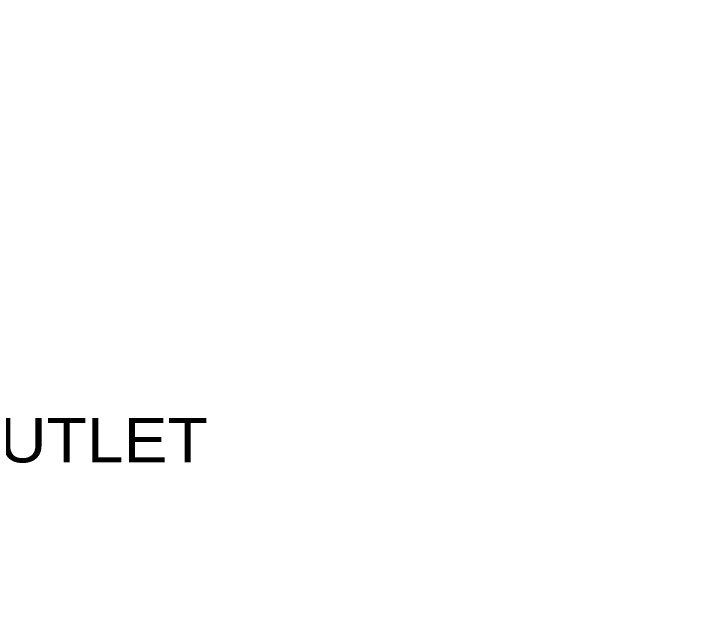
# Model space of a CAD drawing. Header units: millimetres. Extents: x 395 to 3386, y 0 to 2798.
# Drawn here: x 1012.9 to 1377, y 684.3 to 997.6 of the extents above; entities that cross this region are included whole.
import ezdxf
from ezdxf.enums import TextEntityAlignment as Align

# ---------------------------------------------------------------- set-up
doc = ezdxf.new("R2010")
doc.units = ezdxf.units.MM
doc.header["$LTSCALE"] = 217.8
doc.header["$PDMODE"] = 3
doc.header["$PDSIZE"] = 8
doc.layers.get('0').update_dxf_attribs({"linetype": 'CONTINUOUS'})
doc.layers.get('Defpoints').update_dxf_attribs({"linetype": 'CONTINUOUS'})
doc.styles.get("Standard").update_dxf_attribs({"font": 'taile.ttf'})
doc.dimstyles.new('DIMSTYLE_4', dxfattribs={"dimtxt": 23.333333, "dimasz": 23.333333, "dimexe": 1.5, "dimexo": 1, "dimgap": 0.875, "dimtad": 1, "dimdec": 0, "dimdsep": 46, "dimtxsty": 'Standard', "dimblk": '_FILLED', "dimblk1": '_FILLED', "dimblk2": '_FILLED', "dimcen": 0.09, "dimazin": 2, "dimtp": 0.01, "dimtm": 0.01, "dimtfac": 1, "dimtdec": 0, "dimtofl": 0, "dimtmove": 0, "dimatfit": 3, "dimldrblk": '_FILLED', "dimfxl": 1, "dimtolj": 1, "dimarcsym": 0})

# ---------------------------------------------------------------- blocks, each defined once
blk = doc.blocks.new('_FILLED')
at = {"color": 0, "linetype": 'ByBlock'}
blk.add_solid([(0, 0), (-1, 0.214), (-1, -0.214)], dxfattribs=at)
blk = doc.blocks.new('*D120')
at = {"color": 0, "linetype": 'Continuous', "lineweight": -2}
for p, q in [((1215.73, 1281.82), (1737.53, 1281.82)), ((1736.03, 230.85), (1736.03, 1258.49)), ((1401.94, 207.52), (1737.53, 207.52))]:
    blk.add_line(p, q, dxfattribs=at)
at = {"layer": 'Defpoints', "color": 0}
for p in [(1214.73, 1281.82), (1736.03, 1281.82), (1400.94, 207.52)]:
    blk.add_point(p, dxfattribs=at)
at = {"color": 0, "linetype": 'ByBlock', "lineweight": -2, "xscale": 23.3333333333, "yscale": 23.3333333333, "zscale": 23.3333333333}
for p, rotation in [((1736.03, 1281.82), 90), ((1736.03, 207.52), 270)]:
    blk.add_blockref('_FILLED', p, dxfattribs=dict(at, rotation=rotation))
at = {"color": 0, "insert": (1704.05, 746.05), "char_height": 23.333, "attachment_point": 2, "rotation": 90, "line_spacing_factor": 0.9}
blk.add_mtext('\\A1;1074', dxfattribs=at)

msp = doc.modelspace()

# ---------------------------------------------------------------- texts
at = {"linetype": 'Continuous', "width": 1.163814}
msp.add_text('AIR OUTLET', height=23.33333, dxfattribs=at).set_placement((910.9782, 762.3038), (1114.532, 762.3038), align=Align.FIT)

# ---------------------------------------------------------------- dimensions: what is measured, and where the dimension line sits
at = {"linetype": 'Continuous'}
dim = msp.add_linear_dim(base=(1736.0349, 1281.8196), p1=(1400.9404, 207.5196), p2=(1214.7283, 1281.8196), angle=90, dimstyle='DIMSTYLE_4', dxfattribs=at)
dim.commit()
dim.dimension.update_dxf_attribs({"geometry": '*D120', "text_midpoint": (1736.0349, 746.0452), "dimtype": 160})

doc.saveas('drawing.dxf')
